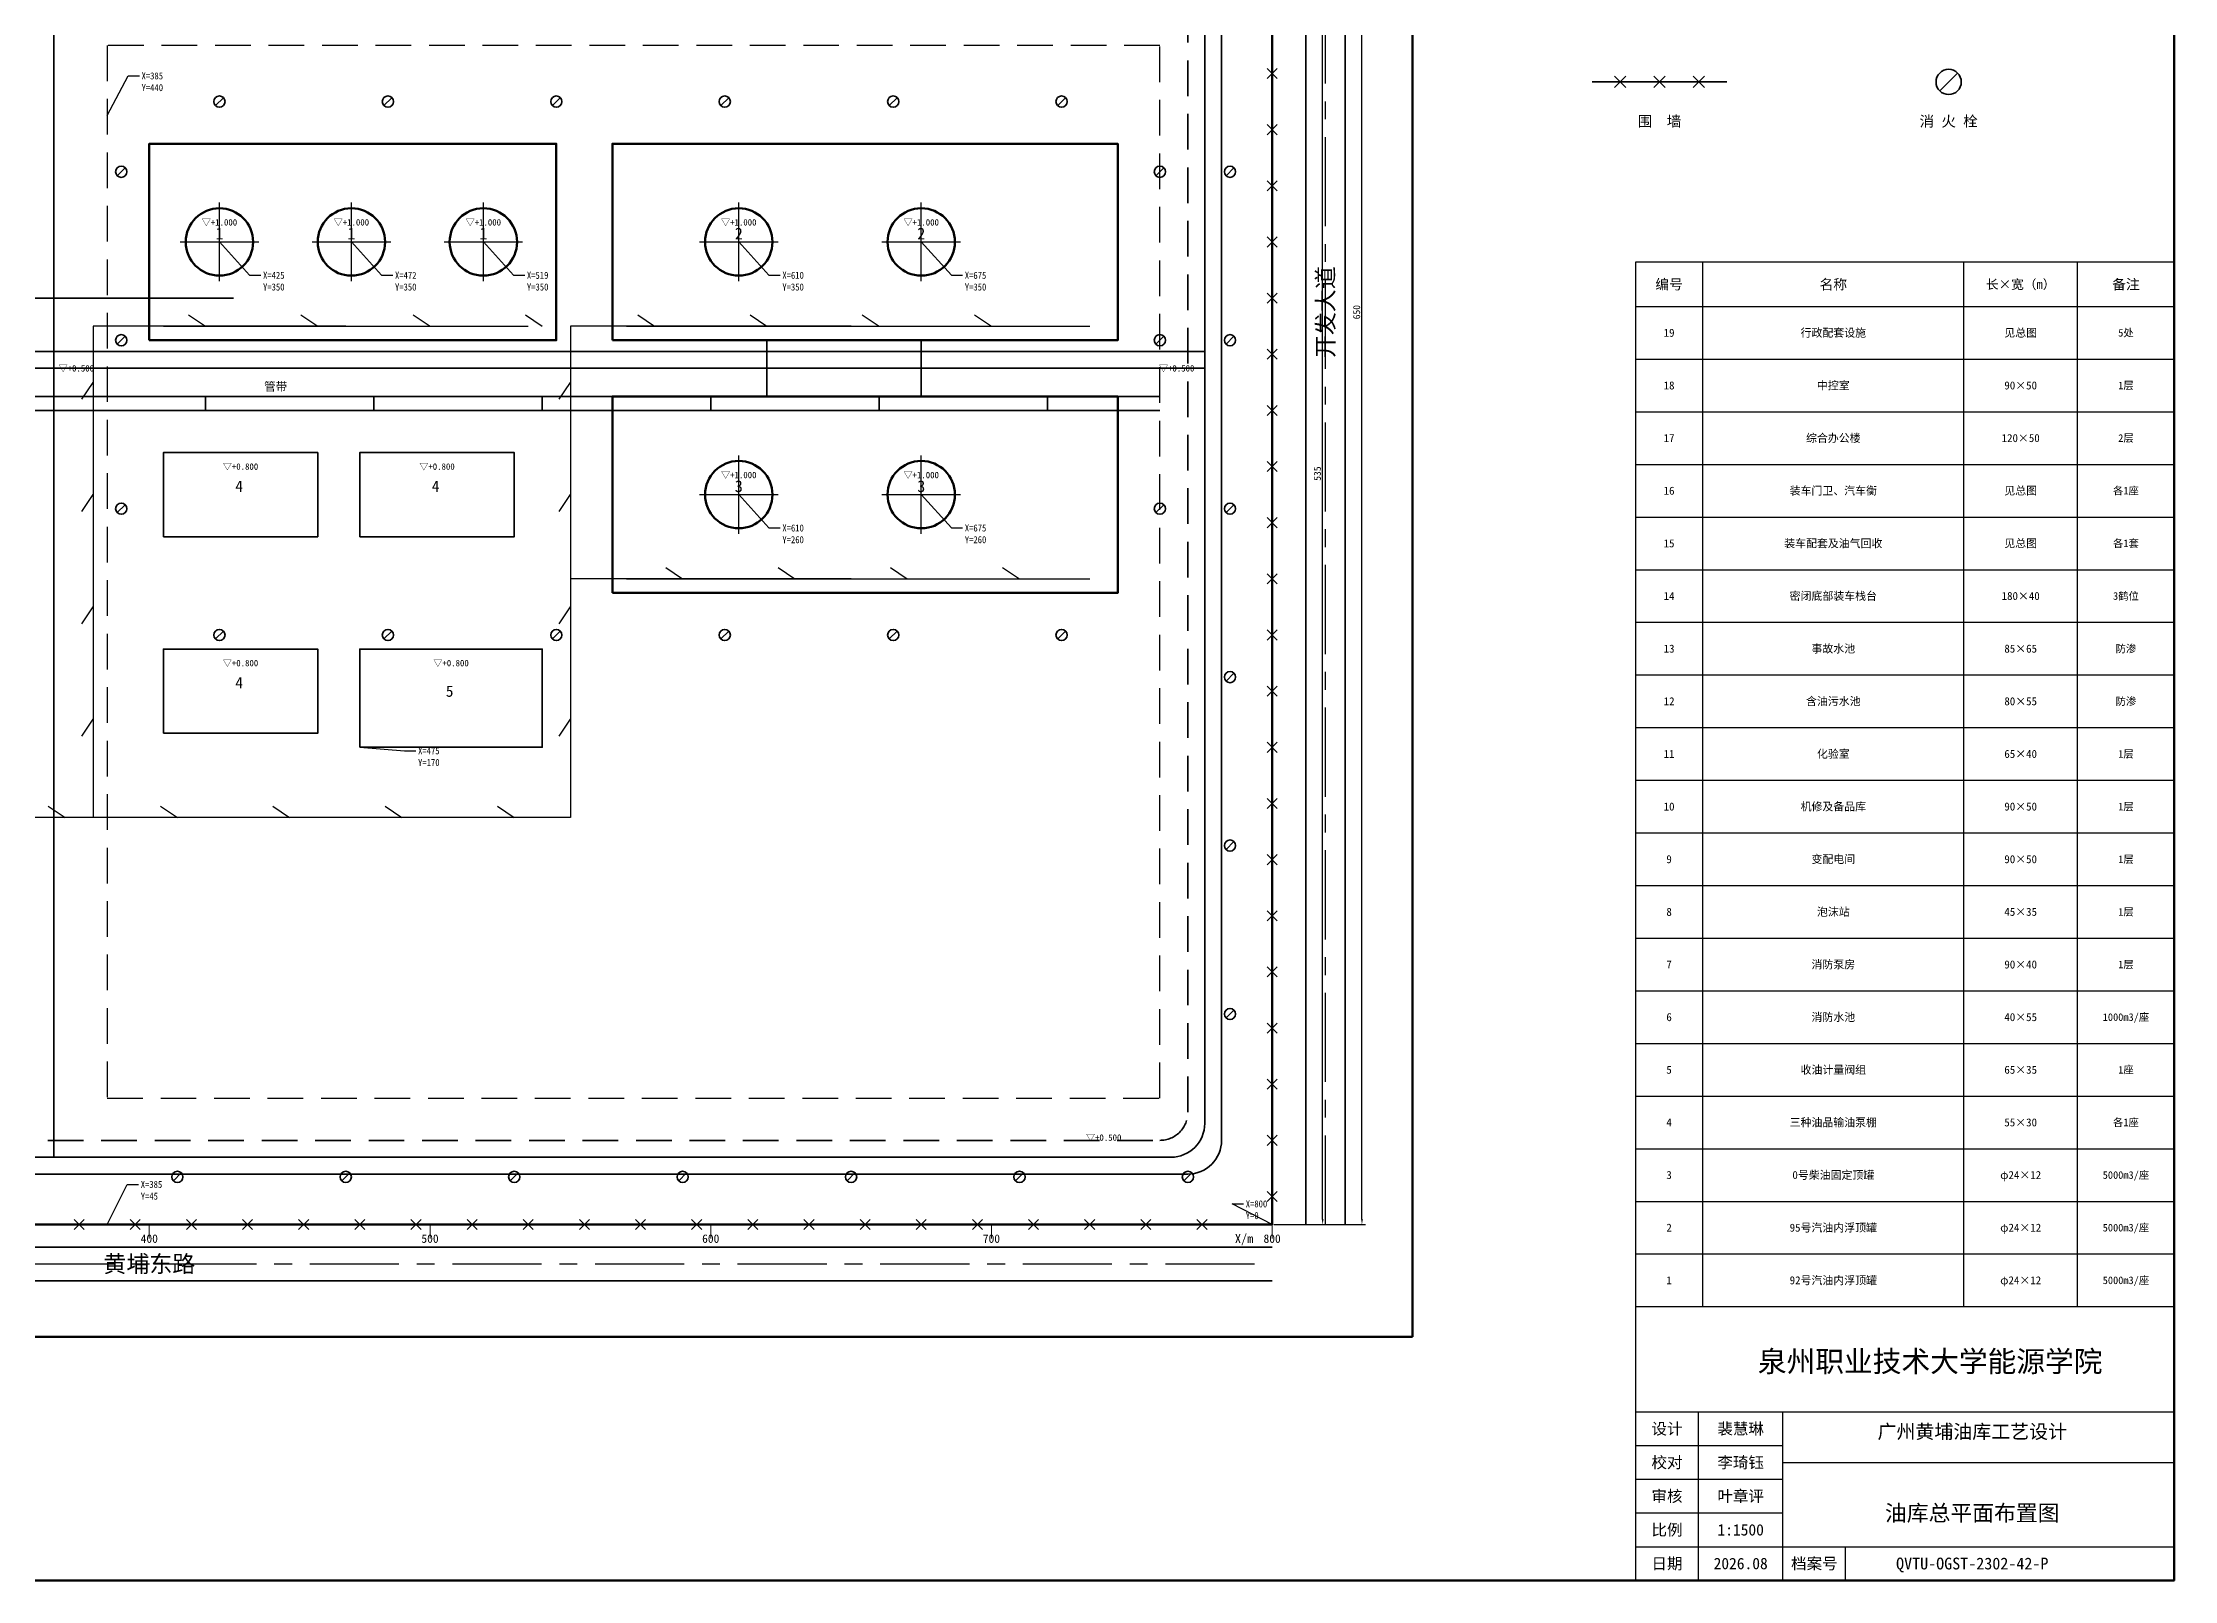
# Model space of a CAD drawing. Header units: millimetres. Extents: x -100 to 1121, y -82 to 755.
# Drawn here: x 362 to 1121, y -82 to 466 of the extents above; entities that cross this region are included whole.
import ezdxf
from ezdxf import colors
from ezdxf.entities.mleader import LeaderData, LeaderLine
from ezdxf.enums import TextEntityAlignment as Align
from ezdxf.math import Vec2, Vec3

# ---------------------------------------------------------------- set-up
doc = ezdxf.new("R2010")
doc.units = ezdxf.units.MM
doc.linetypes.add('CENTER', pattern=[50.8, 31.75, -6.35, 6.35, -6.35])
doc.linetypes.add('DASHED', pattern=[19.05, 12.7, -6.35])
for name, color, linetype, lineweight in [('01-用地红线', 7, 'Continuous', 70), ('02-围墙', 7, 'Continuous', 50), ('03-道路', 7, 'Continuous', 35), ('04-防火堤', 7, 'Continuous', 50), ('05-储罐', 7, 'Continuous', 50), ('06-建构筑物', 7, 'Continuous', 35), ('07-管带', 7, 'Continuous', 35), ('08-消防管网', 7, 'DASHED', 35), ('09-排水沟', 7, 'DASHED', 25), ('10-文字', 7, 'Continuous', 25), ('11-尺寸', 7, 'Continuous', 25), ('12-风向图', 7, 'Continuous', 25), ('13-中心线', 7, 'CENTER', 25), ('13-图框', 7, 'Continuous', 50), ('14-分区界线', 7, 'DASHED', 25), ('15-消防设施', 7, 'Continuous', 35), ('20-坐标标注', 7, 'Continuous', 18)]:
    doc.layers.add(name, color=color, linetype=linetype, lineweight=lineweight)
doc.styles.add('QVTU-宋体', font='', dxfattribs={"width": 0.9})
doc.styles.add('QVTU-黑体', font='simhei.ttf', dxfattribs={"width": 0.95})
doc.styles.get("Standard").update_dxf_attribs({"font": ''})
doc.styles.get('QVTU-宋体').set_extended_font_data('SimSun')
doc.styles.get('Standard').set_extended_font_data('SimSun')
doc.dimstyles.new('ISO-25', dxfattribs={"dimtxt": 2.5, "dimasz": 2.5, "dimexe": 1.25, "dimexo": 0.625, "dimtad": 1, "dimtxsty": 'Standard', "dimcen": 2.5, "dimadec": 0, "dimazin": 0, "dimtfac": 1, "dimtmove": 0, "dimatfit": 3, "dimfxl": 1, "dimarcsym": 0})

# ---------------------------------------------------------------- blocks, each defined once
blk = doc.blocks.new('_None')
blk = doc.blocks.new('*D20')
at = {"layer": '11-尺寸', "color": 0, "lineweight": -2, "transparency": 16777216}
for p, q in [((800.62, 580), (819.25, 580)), ((818, 47), (818, 578)), ((800.62, 45), (819.25, 45))]:
    blk.add_line(p, q, dxfattribs=at)
at = {"layer": '11-尺寸', "color": 0, "transparency": 16777216}
for points in [[(817.67, 578), (818.33, 578), (818, 580)], [(817.67, 47), (818.33, 47), (818, 45)]]:
    blk.add_solid(points, dxfattribs=at)
at = {"layer": 'Defpoints', "color": 0, "transparency": 16777216}
for p in [(800, 580), (818, 580), (800, 45)]:
    blk.add_point(p, dxfattribs=at)
at = {"layer": '11-尺寸', "color": 0, "transparency": 16777216, "insert": (816.12, 312.5), "char_height": 2.5, "attachment_point": 5, "rotation": 90}
blk.add_mtext('535', dxfattribs=at)
blk = doc.blocks.new('*D23')
at = {"layer": '11-尺寸', "color": 0, "lineweight": -2, "transparency": 16777216}
for p, q in [((800.62, 695), (833.25, 695)), ((832, 47), (832, 693)), ((800.62, 45), (833.25, 45))]:
    blk.add_line(p, q, dxfattribs=at)
at = {"layer": '11-尺寸', "color": 0, "transparency": 16777216}
for points in [[(831.67, 693), (832.33, 693), (832, 695)], [(831.67, 47), (832.33, 47), (832, 45)]]:
    blk.add_solid(points, dxfattribs=at)
at = {"layer": 'Defpoints', "color": 0, "transparency": 16777216}
for p in [(800, 695), (832, 695), (800, 45)]:
    blk.add_point(p, dxfattribs=at)
at = {"layer": '11-尺寸', "color": 0, "transparency": 16777216, "insert": (830.12, 370), "char_height": 2.5, "attachment_point": 5, "rotation": 90}
blk.add_mtext('650', dxfattribs=at)

msp = doc.modelspace()

# ---------------------------------------------------------------- linework, layer by layer
at = {"layer": '01-用地红线'}
msp.add_lwpolyline([(0, 45), (800, 45), (800, 695), (0, 695)], close=True, dxfattribs=at)
at = {"layer": '02-围墙', "linetype": 'Continuous', "lineweight": 50}
for p, q in [((800, 45), (800, 580)), ((165, 45), (800, 45))]:
    msp.add_line(p, q, dxfattribs=at)
at = {"layer": '02-围墙', "linetype": 'Continuous', "lineweight": 25}
for p, q in [((798.2, 453.2), (801.8, 456.8)), ((798.2, 456.8), (801.8, 453.2)), ((798.2, 433.2), (801.8, 436.8)), ((798.2, 436.8), (801.8, 433.2)), ((798.2, 413.2), (801.8, 416.8)), ((798.2, 416.8), (801.8, 413.2)), ((798.2, 393.2), (801.8, 396.8)), ((798.2, 396.8), (801.8, 393.2)), ((798.2, 373.2), (801.8, 376.8)), ((798.2, 376.8), (801.8, 373.2)), ((798.2, 353.2), (801.8, 356.8)), ((798.2, 356.8), (801.8, 353.2)), ((798.2, 333.2), (801.8, 336.8)), ((798.2, 336.8), (801.8, 333.2)), ((798.2, 313.2), (801.8, 316.8)), ((798.2, 316.8), (801.8, 313.2)), ((798.2, 293.2), (801.8, 296.8)), ((798.2, 296.8), (801.8, 293.2)), ((798.2, 273.2), (801.8, 276.8)), ((798.2, 276.8), (801.8, 273.2)), ((798.2, 253.2), (801.8, 256.8)), ((798.2, 256.8), (801.8, 253.2)), ((798.2, 233.2), (801.8, 236.8)), ((798.2, 236.8), (801.8, 233.2)), ((798.2, 213.2), (801.8, 216.8)), ((798.2, 216.8), (801.8, 213.2)), ((798.2, 193.2), (801.8, 196.8)), ((798.2, 196.8), (801.8, 193.2)), ((798.2, 173.2), (801.8, 176.8)), ((798.2, 176.8), (801.8, 173.2)), ((798.2, 153.2), (801.8, 156.8)), ((798.2, 156.8), (801.8, 153.2)), ((798.2, 133.2), (801.8, 136.8)), ((798.2, 136.8), (801.8, 133.2)), ((798.2, 113.2), (801.8, 116.8)), ((798.2, 116.8), (801.8, 113.2)), ((798.2, 93.2), (801.8, 96.8)), ((798.2, 96.8), (801.8, 93.2)), ((798.2, 73.2), (801.8, 76.8)), ((798.2, 76.8), (801.8, 73.2)), ((798.2, 53.2), (801.8, 56.8)), ((798.2, 56.8), (801.8, 53.2)), ((373.2, 43.2), (376.8, 46.8)), ((373.2, 46.8), (376.8, 43.2)), ((393.2, 43.2), (396.8, 46.8)), ((393.2, 46.8), (396.8, 43.2)), ((413.2, 43.2), (416.8, 46.8)), ((413.2, 46.8), (416.8, 43.2)), ((433.2, 43.2), (436.8, 46.8)), ((433.2, 46.8), (436.8, 43.2)), ((453.2, 43.2), (456.8, 46.8)), ((453.2, 46.8), (456.8, 43.2)), ((473.2, 43.2), (476.8, 46.8)), ((473.2, 46.8), (476.8, 43.2)), ((493.2, 43.2), (496.8, 46.8)), ((493.2, 46.8), (496.8, 43.2)), ((513.2, 43.2), (516.8, 46.8)), ((513.2, 46.8), (516.8, 43.2)), ((533.2, 43.2), (536.8, 46.8)), ((533.2, 46.8), (536.8, 43.2)), ((553.2, 43.2), (556.8, 46.8)), ((553.2, 46.8), (556.8, 43.2)), ((573.2, 43.2), (576.8, 46.8)), ((573.2, 46.8), (576.8, 43.2)), ((593.2, 43.2), (596.8, 46.8)), ((593.2, 46.8), (596.8, 43.2)), ((613.2, 43.2), (616.8, 46.8)), ((613.2, 46.8), (616.8, 43.2)), ((633.2, 43.2), (636.8, 46.8)), ((633.2, 46.8), (636.8, 43.2)), ((653.2, 43.2), (656.8, 46.8)), ((653.2, 46.8), (656.8, 43.2)), ((673.2, 43.2), (676.8, 46.8)), ((673.2, 46.8), (676.8, 43.2)), ((693.2, 43.2), (696.8, 46.8)), ((693.2, 46.8), (696.8, 43.2)), ((713.2, 43.2), (716.8, 46.8)), ((713.2, 46.8), (716.8, 43.2)), ((733.2, 43.2), (736.8, 46.8)), ((733.2, 46.8), (736.8, 43.2)), ((753.2, 43.2), (756.8, 46.8)), ((753.2, 46.8), (756.8, 43.2)), ((773.2, 43.2), (776.8, 46.8)), ((773.2, 46.8), (776.8, 43.2))]:
    msp.add_line(p, q, dxfattribs=at)
at = {"layer": '02-围墙', "lineweight": 35}
msp.add_line((914, 452), (962, 452), dxfattribs=at)
at = {"layer": '02-围墙', "lineweight": 25}
for p, q in [((922, 450), (926, 454)), ((922, 454), (926, 450)), ((936, 450), (940, 454)), ((936, 454), (940, 450)), ((950, 450), (954, 454)), ((950, 454), (954, 450))]:
    msp.add_line(p, q, dxfattribs=at)
at = {"layer": '03-道路'}
for p, q in [((812, 45), (812, 695)), ((826, 45), (826, 695)), ((366, 69), (366, 671)), ((24, 356), (776, 356)), ((24, 350), (776, 350)), ((0, 37), (800, 37)), ((0, 25), (800, 25))]:
    msp.add_line(p, q, dxfattribs=at)
for points in [[(18, 75, 0.4142136), (30, 63), (770, 63, 0.4142136), (782, 75), (782, 665, 0.4142136), (770, 677), (30, 677, 0.4142136), (18, 665)], [(24, 81, 0.4142136), (36, 69), (764, 69, 0.4142136), (776, 81), (776, 659, 0.4142136), (764, 671), (36, 671, 0.4142136), (24, 659)]]:
    msp.add_lwpolyline(points, format="xyb", close=True, dxfattribs=at)
at = {"layer": '04-防火堤'}
for points in [[(400, 360), (545, 360), (545, 430), (400, 430)], [(565, 360), (745, 360), (745, 430), (565, 430)], [(565, 270), (745, 270), (745, 340), (565, 340)]]:
    msp.add_lwpolyline(points, close=True, dxfattribs=at)
at = {"layer": '05-储罐'}
for centre in [(425, 395), (472, 395), (519, 395), (610, 395), (675, 395), (610, 305), (675, 305)]:
    msp.add_circle(centre, 12, dxfattribs=at)
at = {"layer": '06-建构筑物'}
for points in [[(405, 290), (460, 290), (460, 320), (405, 320)], [(475, 290), (530, 290), (530, 320), (475, 320)], [(405, 220), (460, 220), (460, 250), (405, 250)], [(475, 215), (540, 215), (540, 250), (475, 250)]]:
    msp.add_lwpolyline(points, close=True, dxfattribs=at)
at = {"layer": '07-管带'}
for p, q in [((335, 375), (430, 375)), ((620, 340), (620, 360)), ((675, 340), (675, 360)), ((30, 340), (760, 340)), ((30, 335), (760, 335)), ((420, 335), (420, 340)), ((480, 335), (480, 340)), ((540, 335), (540, 340)), ((600, 335), (600, 340)), ((660, 335), (660, 340)), ((720, 335), (720, 340))]:
    msp.add_line(p, q, dxfattribs=at)
at = {"layer": '08-消防管网'}
msp.add_line((40, 350), (760, 350), dxfattribs=at)
msp.add_lwpolyline([(30, 85, 0.4142136), (40, 75), (760, 75, 0.4142136), (770, 85), (770, 655, 0.4142136), (760, 665), (40, 665, 0.4142136), (30, 655)], format="xyb", close=True, dxfattribs=at)
at = {"layer": '09-排水沟', "linetype": 'Continuous'}
for p, q in [((405, 365), (380, 365)), ((380, 365), (380, 190)), ((405, 365), (535, 365)), ((470, 365), (405, 365)), ((570, 365), (550, 365)), ((550, 365), (550, 190)), ((570, 365), (735, 365)), ((650, 365), (570, 365)), ((570, 275), (550, 275)), ((570, 275), (735, 275)), ((650, 275), (570, 275)), ((550, 190), (330, 190))]:
    msp.add_line(p, q, dxfattribs=at)
at = {"layer": '09-排水沟', "linetype": 'Continuous', "lineweight": 25}
for p, q in [((414, 369), (420, 365)), ((454, 369), (460, 365)), ((494, 369), (500, 365)), ((534, 369), (540, 365)), ((574, 369), (580, 365)), ((614, 369), (620, 365)), ((654, 369), (660, 365)), ((694, 369), (700, 365)), ((376, 339), (380, 345)), ((546, 339), (550, 345)), ((376, 299), (380, 305)), ((546, 299), (550, 305)), ((584, 279), (590, 275)), ((624, 279), (630, 275)), ((664, 279), (670, 275)), ((704, 279), (710, 275)), ((376, 259), (380, 265)), ((546, 259), (550, 265)), ((376, 219), (380, 225)), ((546, 219), (550, 225)), ((364, 194), (370, 190)), ((404, 194), (410, 190)), ((444, 194), (450, 190)), ((484, 194), (490, 190)), ((524, 194), (530, 190))]:
    msp.add_line(p, q, dxfattribs=at)
at = {"layer": '10-文字'}
for p, q in [((929.416, 387.776), (929.416, 15.776)), ((1121.416, 387.776), (929.416, 387.776)), ((953.416, 15.776), (953.416, 387.776)), ((1046.416, 15.776), (1046.416, 387.776)), ((1086.916, 15.776), (1086.916, 387.776)), ((1121.416, 15.776), (1121.416, 387.776)), ((929.416, 353.276), (1121.416, 353.276)), ((929.416, 334.526), (1121.416, 334.526)), ((929.416, 315.776), (1121.416, 315.776)), ((929.416, 297.026), (1121.416, 297.026)), ((929.416, 278.276), (1121.416, 278.276)), ((929.416, 259.526), (1121.416, 259.526)), ((929.416, 240.776), (1121.416, 240.776)), ((929.416, 222.026), (1121.416, 222.026)), ((929.416, 203.276), (1121.416, 203.276)), ((929.416, 184.526), (1121.416, 184.526)), ((929.416, 165.776), (1121.416, 165.776)), ((929.416, 147.026), (1121.416, 147.026)), ((929.416, 128.276), (1121.416, 128.276)), ((929.416, 109.526), (1121.416, 109.526)), ((929.416, 90.776), (1121.416, 90.776)), ((929.416, 72.026), (1121.416, 72.026)), ((929.416, 53.276), (1121.416, 53.276)), ((929.416, 34.526), (1121.416, 34.526)), ((929.416, 15.776), (929.416, -81.724)), ((929.416, 15.776), (1121.416, 15.776)), ((929.416, -21.724), (1121.416, -21.724)), ((951.916, -81.724), (951.916, -21.724)), ((981.916, -81.724), (981.916, -21.724)), ((929.416, -33.724), (981.916, -33.724)), ((981.916, -39.724), (1121.416, -39.724)), ((929.416, -45.724), (981.916, -45.724)), ((929.416, -57.724), (981.916, -57.724)), ((929.416, -69.724), (1121.416, -69.724)), ((929.416, -81.724), (1121.416, -81.724))]:
    msp.add_line(p, q, dxfattribs=at)
at = {"layer": '10-文字', "lineweight": 25}
msp.add_line((929.416, 372.026), (1121.416, 372.026), dxfattribs=at)
at = {"layer": '12-风向图'}
msp.add_line((1004.119, -69.724), (1004.119, -81.724), dxfattribs=at)
at = {"layer": '13-中心线'}
for p, q in [((819, 45), (819, 695)), ((425, 381), (425, 409)), ((472, 381), (472, 409)), ((519, 381), (519, 409)), ((610, 381), (610, 409)), ((675, 381), (675, 409)), ((411, 395), (439, 395)), ((458, 395), (486, 395)), ((505, 395), (533, 395)), ((596, 395), (624, 395)), ((661, 395), (689, 395)), ((610, 291), (610, 319)), ((675, 291), (675, 319)), ((596, 305), (624, 305)), ((661, 305), (689, 305)), ((0, 31), (800, 31))]:
    msp.add_line(p, q, dxfattribs=at)
at = {"layer": '13-图框', "lineweight": 70}
for p, q in [((1121.379, -81.724), (1121.379, 755.276)), ((-100.371, -81.724), (1121.379, -81.724))]:
    msp.add_line(p, q, dxfattribs=at)
at = {"layer": '13-图框', "linetype": 'Continuous', "lineweight": 50}
for p, q in [((850, 5), (850, 728)), ((-40, 5), (850, 5))]:
    msp.add_line(p, q, dxfattribs=at)
at = {"layer": '14-分区界线'}
msp.add_lwpolyline([(385, 90), (760, 90), (760, 465), (385, 465)], close=True, dxfattribs=at)
at = {"layer": '15-消防设施', "lineweight": 35}
msp.add_line((1038, 449), (1044, 455), dxfattribs=at)
at = {"layer": '15-消防设施', "linetype": 'Continuous', "lineweight": 35}
for p, q in [((423.6, 443.6), (426.4, 446.4)), ((483.6, 443.6), (486.4, 446.4)), ((543.6, 443.6), (546.4, 446.4)), ((603.6, 443.6), (606.4, 446.4)), ((663.6, 443.6), (666.4, 446.4)), ((723.6, 443.6), (726.4, 446.4)), ((388.6, 418.6), (391.4, 421.4)), ((758.6, 418.6), (761.4, 421.4)), ((783.6, 418.6), (786.4, 421.4)), ((388.6, 358.6), (391.4, 361.4)), ((758.6, 358.6), (761.4, 361.4)), ((783.6, 358.6), (786.4, 361.4)), ((388.6, 298.6), (391.4, 301.4)), ((758.6, 298.6), (761.4, 301.4)), ((783.6, 298.6), (786.4, 301.4)), ((423.6, 253.6), (426.4, 256.4)), ((483.6, 253.6), (486.4, 256.4)), ((543.6, 253.6), (546.4, 256.4)), ((603.6, 253.6), (606.4, 256.4)), ((663.6, 253.6), (666.4, 256.4)), ((723.6, 253.6), (726.4, 256.4)), ((783.6, 238.6), (786.4, 241.4)), ((783.6, 178.6), (786.4, 181.4)), ((783.6, 118.6), (786.4, 121.4)), ((408.6, 60.6), (411.4, 63.4)), ((468.6, 60.6), (471.4, 63.4)), ((528.6, 60.6), (531.4, 63.4)), ((588.6, 60.6), (591.4, 63.4)), ((648.6, 60.6), (651.4, 63.4)), ((708.6, 60.6), (711.4, 63.4)), ((768.6, 60.6), (771.4, 63.4))]:
    msp.add_line(p, q, dxfattribs=at)
at = {"layer": '15-消防设施', "lineweight": 35}
for centre, radius in [((1041, 452), 4.5), ((425, 445), 2), ((485, 445), 2), ((545, 445), 2), ((605, 445), 2), ((665, 445), 2), ((725, 445), 2), ((390, 420), 2), ((760, 420), 2), ((785, 420), 2), ((390, 360), 2), ((760, 360), 2), ((785, 360), 2), ((390, 300), 2), ((760, 300), 2), ((785, 300), 2), ((425, 255), 2), ((485, 255), 2), ((545, 255), 2), ((605, 255), 2), ((665, 255), 2), ((725, 255), 2), ((785, 240), 2), ((785, 180), 2), ((785, 120), 2), ((410, 62), 2), ((470, 62), 2), ((530, 62), 2), ((590, 62), 2), ((650, 62), 2), ((710, 62), 2), ((770, 62), 2)]:
    msp.add_circle(centre, radius, dxfattribs=at)
at = {"layer": '20-坐标标注'}
for p, q in [((400, 45), (400, 40)), ((500, 45), (500, 40)), ((600, 45), (600, 40)), ((700, 45), (700, 40)), ((800, 45), (800, 40))]:
    msp.add_line(p, q, dxfattribs=at)

# ---------------------------------------------------------------- texts
at = {"layer": '10-文字'}
for s, height, style, p in [('围  墙', 3.8, 'QVTU-宋体', (938, 438)), ('消 火 栓', 3.8, 'QVTU-宋体', (1041, 438)), ('▽+1.000', 2.3, 'QVTU-宋体', (425, 402)), ('▽+1.000', 2.3, 'QVTU-宋体', (472, 402)), ('▽+1.000', 2.3, 'QVTU-宋体', (519, 402)), ('▽+1.000', 2.3, 'QVTU-宋体', (610, 402)), ('▽+1.000', 2.3, 'QVTU-宋体', (675, 402)), ('1', 4.2, 'QVTU-宋体', (425, 398)), ('1', 4.2, 'QVTU-宋体', (472, 398)), ('1', 4.2, 'QVTU-宋体', (519, 398)), ('2', 4.2, 'QVTU-宋体', (610, 398)), ('2', 4.2, 'QVTU-宋体', (675, 398)), ('编号', 3.6, 'QVTU-黑体', (941.416, 379.901)), ('名称', 3.6, 'QVTU-黑体', (999.916, 379.901)), ('长×宽（m）', 3.3, 'QVTU-黑体', (1066.666, 379.901)), ('备注', 3.6, 'QVTU-黑体', (1104.166, 379.901)), ('19', 2.85, 'QVTU-宋体', (941.416, 362.651)), ('行政配套设施', 2.85, 'QVTU-宋体', (999.916, 362.651)), ('见总图', 2.85, 'QVTU-宋体', (1066.666, 362.651)), ('5处', 2.7, 'QVTU-宋体', (1104.166, 362.651)), ('▽+0.500', 2.3, 'QVTU-宋体', (374, 350)), ('▽+0.500', 2.3, 'QVTU-宋体', (766, 350)), ('管带', 3, 'QVTU-宋体', (445, 343.5)), ('18', 2.85, 'QVTU-宋体', (941.416, 343.901)), ('中控室', 2.85, 'QVTU-宋体', (999.916, 343.901)), ('90×50', 2.85, 'QVTU-宋体', (1066.666, 343.901)), ('1层', 2.7, 'QVTU-宋体', (1104.166, 343.901)), ('综合办公楼', 2.85, 'QVTU-宋体', (999.916, 325.151)), ('2层', 2.7, 'QVTU-宋体', (1104.166, 325.151)), ('17', 2.85, 'QVTU-宋体', (941.416, 325.151)), ('120×50', 2.85, 'QVTU-宋体', (1066.666, 325.151)), ('▽+0.800', 2.3, 'QVTU-宋体', (432.5, 315)), ('▽+0.800', 2.3, 'QVTU-宋体', (502.5, 315)), ('▽+1.000', 2.3, 'QVTU-宋体', (610, 312)), ('▽+1.000', 2.3, 'QVTU-宋体', (675, 312)), ('4', 4, 'QVTU-宋体', (432, 308)), ('4', 4, 'QVTU-宋体', (502, 308)), ('3', 4.2, 'QVTU-宋体', (610, 308)), ('3', 4.2, 'QVTU-宋体', (675, 308)), ('16', 2.85, 'QVTU-宋体', (941.416, 306.401)), ('装车门卫、汽车衡', 2.85, 'QVTU-宋体', (999.916, 306.401)), ('见总图', 2.85, 'QVTU-宋体', (1066.666, 306.401)), ('各1座', 2.7, 'QVTU-宋体', (1104.166, 306.401)), ('15', 2.85, 'QVTU-宋体', (941.416, 287.651)), ('装车配套及油气回收', 2.85, 'QVTU-宋体', (999.916, 287.651)), ('见总图', 2.85, 'QVTU-宋体', (1066.666, 287.651)), ('各1套', 2.7, 'QVTU-宋体', (1104.166, 287.651)), ('14', 2.85, 'QVTU-宋体', (941.416, 268.901)), ('密闭底部装车栈台', 2.85, 'QVTU-宋体', (999.916, 268.901)), ('180×40', 2.85, 'QVTU-宋体', (1066.666, 268.901)), ('3鹤位', 2.7, 'QVTU-宋体', (1104.166, 268.901)), ('13', 2.85, 'QVTU-宋体', (941.416, 250.151)), ('事故水池', 2.85, 'QVTU-宋体', (999.916, 250.151)), ('85×65', 2.85, 'QVTU-宋体', (1066.666, 250.151)), ('防渗', 2.7, 'QVTU-宋体', (1104.166, 250.151)), ('▽+0.800', 2.3, 'QVTU-宋体', (432.5, 245)), ('▽+0.800', 2.3, 'QVTU-宋体', (507.5, 245)), ('4', 4, 'QVTU-宋体', (432, 238)), ('5', 4, 'QVTU-宋体', (507, 235)), ('12', 2.85, 'QVTU-宋体', (941.416, 231.401)), ('含油污水池', 2.85, 'QVTU-宋体', (999.916, 231.401)), ('80×55', 2.85, 'QVTU-宋体', (1066.666, 231.401)), ('防渗', 2.7, 'QVTU-宋体', (1104.166, 231.401)), ('11', 2.85, 'QVTU-宋体', (941.416, 212.651)), ('化验室', 2.85, 'QVTU-宋体', (999.916, 212.651)), ('65×40', 2.85, 'QVTU-宋体', (1066.666, 212.651)), ('1层', 2.7, 'QVTU-宋体', (1104.166, 212.651)), ('10', 2.85, 'QVTU-宋体', (941.416, 193.901)), ('机修及备品库', 2.85, 'QVTU-宋体', (999.916, 193.901)), ('90×50', 2.85, 'QVTU-宋体', (1066.666, 193.901)), ('1层', 2.7, 'QVTU-宋体', (1104.166, 193.901)), ('9', 2.85, 'QVTU-宋体', (941.416, 175.151)), ('变配电间', 2.85, 'QVTU-宋体', (999.916, 175.151)), ('90×50', 2.85, 'QVTU-宋体', (1066.666, 175.151)), ('1层', 2.7, 'QVTU-宋体', (1104.166, 175.151)), ('8', 2.85, 'QVTU-宋体', (941.416, 156.401)), ('泡沫站', 2.85, 'QVTU-宋体', (999.916, 156.401)), ('45×35', 2.85, 'QVTU-宋体', (1066.666, 156.401)), ('1层', 2.7, 'QVTU-宋体', (1104.166, 156.401)), ('7', 2.85, 'QVTU-宋体', (941.416, 137.651)), ('消防泵房', 2.85, 'QVTU-宋体', (999.916, 137.651)), ('90×40', 2.85, 'QVTU-宋体', (1066.666, 137.651)), ('1层', 2.7, 'QVTU-宋体', (1104.166, 137.651)), ('6', 2.85, 'QVTU-宋体', (941.416, 118.901)), ('消防水池', 2.85, 'QVTU-宋体', (999.916, 118.901)), ('40×55', 2.85, 'QVTU-宋体', (1066.666, 118.901)), ('1000m3/座', 2.7, 'QVTU-宋体', (1104.166, 118.901)), ('5', 2.85, 'QVTU-宋体', (941.416, 100.151)), ('收油计量阀组', 2.85, 'QVTU-宋体', (999.916, 100.151)), ('65×35', 2.85, 'QVTU-宋体', (1066.666, 100.151)), ('1座', 2.7, 'QVTU-宋体', (1104.166, 100.151)), ('▽+0.500', 2.3, 'QVTU-宋体', (740, 76)), ('4', 2.85, 'QVTU-宋体', (941.416, 81.401)), ('三种油品输油泵棚', 2.85, 'QVTU-宋体', (999.916, 81.401)), ('55×30', 2.85, 'QVTU-宋体', (1066.666, 81.401)), ('各1座', 2.7, 'QVTU-宋体', (1104.166, 81.401)), ('3', 2.85, 'QVTU-宋体', (941.416, 62.651)), ('0号柴油固定顶罐', 2.85, 'QVTU-宋体', (999.916, 62.651)), ('φ24×12', 2.85, 'QVTU-宋体', (1066.666, 62.651)), ('5000m3/座', 2.7, 'QVTU-宋体', (1104.166, 62.651)), ('95号汽油内浮顶罐', 2.85, 'QVTU-宋体', (999.916, 43.901)), ('5000m3/座', 2.7, 'QVTU-宋体', (1104.166, 43.901)), ('2', 2.85, 'QVTU-宋体', (941.416, 43.901)), ('φ24×12', 2.85, 'QVTU-宋体', (1066.666, 43.901)), ('黄埔东路', 6, 'QVTU-宋体', (400, 31)), ('1', 2.85, 'QVTU-宋体', (941.416, 25.151)), ('92号汽油内浮顶罐', 2.85, 'QVTU-宋体', (999.916, 25.151)), ('φ24×12', 2.85, 'QVTU-宋体', (1066.666, 25.151)), ('5000m3/座', 2.7, 'QVTU-宋体', (1104.166, 25.151)), ('泉州职业技术大学能源学院', 7.5, 'QVTU-黑体', (1034.416, -3.724)), ('设计', 4.05, 'QVTU-宋体', (940.666, -27.724)), ('裴慧琳', 4.05, 'QVTU-宋体', (966.916, -27.724)), ('广州黄埔油库工艺设计', 4.95, 'QVTU-宋体', (1049.416, -28.726)), ('校对', 4.05, 'QVTU-宋体', (940.666, -39.724)), ('李琦钰', 4.05, 'QVTU-宋体', (966.916, -39.724)), ('审核', 4.05, 'QVTU-宋体', (940.666, -51.724)), ('叶章评', 4.05, 'QVTU-宋体', (966.916, -51.724)), ('油库总平面布置图', 5.7, 'QVTU-黑体', (1049.416, -57.724)), ('比例', 4.05, 'QVTU-宋体', (940.666, -63.724)), ('1:1500', 4.05, 'QVTU-宋体', (966.916, -63.724)), ('日期', 4.05, 'QVTU-宋体', (940.666, -75.724)), ('2026.08', 4.05, 'QVTU-宋体', (966.916, -75.724)), ('档案号', 4.05, 'QVTU-宋体', (993.166, -75.724)), ('QVTU-OGST-2302-42-P', 4.2, 'QVTU-宋体', (1049.416, -75.724))]:
    msp.add_text(s, height=height, dxfattribs=dict(at, style=style)).set_placement(p, align=Align.MIDDLE_CENTER)
at = {"layer": '10-文字', "style": 'QVTU-宋体'}
msp.add_text('开发大道', height=6, rotation=90, dxfattribs=at).set_placement((819, 370), align=Align.MIDDLE_CENTER)
at = {"layer": '20-坐标标注', "style": 'QVTU-宋体'}
for s, height, p in [('400', 3, (400, 40)), ('500', 3, (500, 40)), ('600', 3, (600, 40)), ('700', 3, (700, 40)), ('X/m', 3.2, (790, 40)), ('800', 3, (800, 40))]:
    msp.add_text(s, height=height, dxfattribs=at).set_placement(p, align=Align.MIDDLE_CENTER)

# ---------------------------------------------------------------- dimensions: what is measured, and where the dimension line sits
at = {"layer": '11-尺寸'}
for p2, distance, picture, middle in [((800, 695), -32, '*D23', (830.125, 370)), ((800, 580), -18, '*D20', (816.125, 312.5))]:
    dim = msp.add_aligned_dim(p1=(800, 45), p2=p2, distance=distance, dimstyle='ISO-25', override={"dimtxt": 2.5, "dimasz": 2}, dxfattribs=at)
    dim.commit()
    dim.dimension.update_dxf_attribs({"geometry": picture, "text_midpoint": middle})

# ---------------------------------------------------------------- leaders
at = {"layer": '20-坐标标注'}
ml = msp.add_multileader_mtext('Standard', dxfattribs=at)
ml.set_content('X=385\\PY=440', color=256, style='QVTU-宋体')
ml.set_leader_properties()
ml.set_arrow_properties(name='NONE')
ml.build(insert=Vec2(0, 0))
ml.multileader.update_dxf_attribs({"dogleg_length": 4, "arrow_head_size": 0})
ctx = ml.context
ctx.base_point, ctx.char_height, ctx.arrow_head_size, ctx.landing_gap_size = Vec3(396.452, 454.159), 2.5, 0, 0.8
notes = []
notes.append((ctx, [(0, (1, 1, 0), (392.452, 454.159), (1, 0), 4, [(0, [(385, 440)], 0, [])])]))
ctx.mtext.insert, ctx.mtext.flow_direction = Vec3(397.252, 455.409), 5
ml = msp.add_multileader_mtext('Standard', dxfattribs=at)
ml.set_content('X=425\\PY=350', color=256, style='QVTU-宋体')
ml.set_leader_properties()
ml.set_arrow_properties(name='NONE')
ml.build(insert=Vec2(0, 0))
ml.multileader.update_dxf_attribs({"dogleg_length": 4, "arrow_head_size": 0})
ctx = ml.context
ctx.base_point, ctx.char_height, ctx.arrow_head_size, ctx.landing_gap_size = Vec3(439.725, 383.126), 2.5, 0, 0.8
notes.append((ctx, [(0, (1, 1, 0), (435.725, 383.126), (1, 0), 4, [(0, [(425, 395)], 0, [])])]))
ctx.mtext.insert, ctx.mtext.flow_direction = Vec3(440.525, 384.376), 5
ml = msp.add_multileader_mtext('Standard', dxfattribs=at)
ml.set_content('X=472\\PY=350', color=256, style='QVTU-宋体')
ml.set_leader_properties()
ml.set_arrow_properties(name='NONE')
ml.build(insert=Vec2(0, 0))
ml.multileader.update_dxf_attribs({"dogleg_length": 4, "arrow_head_size": 0})
ctx = ml.context
ctx.base_point, ctx.char_height, ctx.arrow_head_size, ctx.landing_gap_size = Vec3(486.725, 383.126), 2.5, 0, 0.8
notes.append((ctx, [(0, (1, 1, 0), (482.725, 383.126), (1, 0), 4, [(0, [(472, 395)], 0, [])])]))
ctx.mtext.insert, ctx.mtext.flow_direction = Vec3(487.525, 384.376), 5
ml = msp.add_multileader_mtext('Standard', dxfattribs=at)
ml.set_content('X=519\\PY=350', color=256, style='QVTU-宋体')
ml.set_leader_properties()
ml.set_arrow_properties(name='NONE')
ml.build(insert=Vec2(0, 0))
ml.multileader.update_dxf_attribs({"dogleg_length": 4, "arrow_head_size": 0})
ctx = ml.context
ctx.base_point, ctx.char_height, ctx.arrow_head_size, ctx.landing_gap_size = Vec3(533.725, 383.126), 2.5, 0, 0.8
notes.append((ctx, [(0, (1, 1, 0), (529.725, 383.126), (1, 0), 4, [(0, [(519, 395)], 0, [])])]))
ctx.mtext.insert, ctx.mtext.flow_direction = Vec3(534.525, 384.376), 5
ml = msp.add_multileader_mtext('Standard', dxfattribs=at)
ml.set_content('X=610\\PY=350', color=256, style='QVTU-宋体')
ml.set_leader_properties()
ml.set_arrow_properties(name='NONE')
ml.build(insert=Vec2(0, 0))
ml.multileader.update_dxf_attribs({"dogleg_length": 4, "arrow_head_size": 0})
ctx = ml.context
ctx.base_point, ctx.char_height, ctx.arrow_head_size, ctx.landing_gap_size = Vec3(624.725, 383.126), 2.5, 0, 0.8
notes.append((ctx, [(0, (1, 1, 0), (620.725, 383.126), (1, 0), 4, [(0, [(610, 395)], 0, [])])]))
ctx.mtext.insert, ctx.mtext.flow_direction = Vec3(625.525, 384.376), 5
ml = msp.add_multileader_mtext('Standard', dxfattribs=at)
ml.set_content('X=675\\PY=350', color=256, style='QVTU-宋体')
ml.set_leader_properties()
ml.set_arrow_properties(name='NONE')
ml.build(insert=Vec2(0, 0))
ml.multileader.update_dxf_attribs({"dogleg_length": 4, "arrow_head_size": 0})
ctx = ml.context
ctx.base_point, ctx.char_height, ctx.arrow_head_size, ctx.landing_gap_size = Vec3(689.725, 383.126), 2.5, 0, 0.8
notes.append((ctx, [(0, (1, 1, 0), (685.725, 383.126), (1, 0), 4, [(0, [(675, 395)], 0, [])])]))
ctx.mtext.insert, ctx.mtext.flow_direction = Vec3(690.525, 384.376), 5
ml = msp.add_multileader_mtext('Standard', dxfattribs=at)
ml.set_content('X=610\\PY=260', color=256, style='QVTU-宋体')
ml.set_leader_properties()
ml.set_arrow_properties(name='NONE')
ml.build(insert=Vec2(0, 0))
ml.multileader.update_dxf_attribs({"dogleg_length": 4, "arrow_head_size": 0})
ctx = ml.context
ctx.base_point, ctx.char_height, ctx.arrow_head_size, ctx.landing_gap_size = Vec3(624.725, 293.126), 2.5, 0, 0.8
notes.append((ctx, [(0, (1, 1, 0), (620.725, 293.126), (1, 0), 4, [(0, [(610, 305)], 0, [])])]))
ctx.mtext.insert, ctx.mtext.flow_direction = Vec3(625.525, 294.376), 5
ml = msp.add_multileader_mtext('Standard', dxfattribs=at)
ml.set_content('X=675\\PY=260', color=256, style='QVTU-宋体')
ml.set_leader_properties()
ml.set_arrow_properties(name='NONE')
ml.build(insert=Vec2(0, 0))
ml.multileader.update_dxf_attribs({"dogleg_length": 4, "arrow_head_size": 0})
ctx = ml.context
ctx.base_point, ctx.char_height, ctx.arrow_head_size, ctx.landing_gap_size = Vec3(689.725, 293.126), 2.5, 0, 0.8
notes.append((ctx, [(0, (1, 1, 0), (685.725, 293.126), (1, 0), 4, [(0, [(675, 305)], 0, [])])]))
ctx.mtext.insert, ctx.mtext.flow_direction = Vec3(690.525, 294.376), 5
ml = msp.add_multileader_mtext('Standard', dxfattribs=at)
ml.set_content('X=475\\PY=170', color=256, style='QVTU-宋体')
ml.set_leader_properties()
ml.set_arrow_properties(name='NONE')
ml.build(insert=Vec2(0, 0))
ml.multileader.update_dxf_attribs({"dogleg_length": 4, "arrow_head_size": 0})
ctx = ml.context
ctx.base_point, ctx.char_height, ctx.arrow_head_size, ctx.landing_gap_size = Vec3(494.953, 213.773), 2.5, 0, 0.8
notes.append((ctx, [(0, (1, 1, 0), (490.953, 213.773), (1, 0), 4, [(0, [(475, 215)], 0, [])])]))
ctx.mtext.insert, ctx.mtext.flow_direction = Vec3(495.753, 215.023), 5
ml = msp.add_multileader_mtext('Standard', dxfattribs=at)
ml.set_content('X=385\\PY=45', color=256, style='QVTU-宋体')
ml.set_leader_properties()
ml.set_arrow_properties(name='NONE')
ml.build(insert=Vec2(0, 0))
ml.multileader.update_dxf_attribs({"dogleg_length": 4, "arrow_head_size": 0})
ctx = ml.context
ctx.base_point, ctx.char_height, ctx.arrow_head_size, ctx.landing_gap_size = Vec3(396.155, 59.311), 2.5, 0, 0.8
notes.append((ctx, [(0, (1, 1, 0), (392.155, 59.311), (1, 0), 4, [(0, [(385, 45)], 0, [])])]))
ctx.mtext.insert, ctx.mtext.flow_direction = Vec3(396.955, 60.561), 5
ml = msp.add_multileader_mtext('Standard', dxfattribs=at)
ml.set_content('X=800\\PY=0', color=256, style='QVTU-宋体')
ml.set_leader_properties()
ml.set_arrow_properties(name='NONE')
ml.build(insert=Vec2(0, 0))
ml.multileader.update_dxf_attribs({"dogleg_length": 4, "arrow_head_size": 0})
ctx = ml.context
ctx.base_point, ctx.char_height, ctx.arrow_head_size, ctx.landing_gap_size = Vec3(789.805, 52.382), 2.5, 0, 0.8
notes.append((ctx, [(0, (1, 1, 0), (785.805, 52.382), (1, 0), 4, [(0, [(800, 45)], 0, [])])]))
ctx.mtext.insert, ctx.mtext.flow_direction = Vec3(790.605, 53.632), 5
for ctx, leaders in notes:
    for number, flags, end, landing, length, lines in leaders:
        leader = LeaderData()
        leader.index, (leader.has_last_leader_line, leader.has_dogleg_vector, leader.attachment_direction) = number, flags
        leader.last_leader_point, leader.dogleg_vector, leader.dogleg_length = Vec3(end), Vec3(landing), length
        for number, points, colour, breaks in lines:
            line = LeaderLine()
            line.index, line.vertices, line.color, line.breaks = number, Vec3.list(points), colors.encode_raw_color(colour), breaks
            leader.lines.append(line)
        ctx.leaders.append(leader)

doc.saveas('drawing.dxf')
